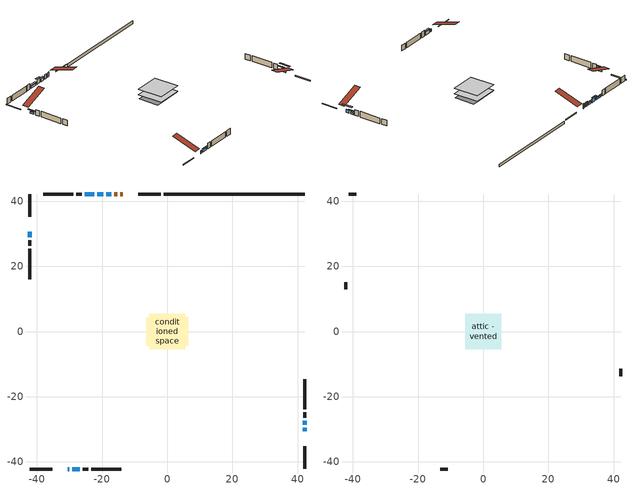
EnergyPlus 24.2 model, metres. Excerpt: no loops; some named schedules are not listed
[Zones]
conditioned space
 floor adiabatic (Floor2 construction): -5.32,-5.32 -5.32,5.32 5.32,5.32 5.32,-5.32 z0.43
 floor adiabatic (AdiabaticFloorConstruction): -5.48,-5.48 -5.48,5.48 5.48,5.48 5.48,-5.48 z0.43
 floor foundation (Slab1 construction): -6.4,-4.42 -6.4,4.42 6.4,4.42 6.4,-4.42 z-0.76
 wall outside (RimJoist1 construction): -2.02,42.19 -8.96,42.19 / -42.19,-42.19 -35.25,-42.19 / -42.19,42.19 -42.19,35.25 / 42.19,-42.19 42.19,-35.25 z0.43:0.73
 wall outside (AdiabaticWallConstruction 1): -13.63,42.19 -14.45,42.19 / -15.38,42.19 -16.33,42.19 z0.43:2.46
 wall outside (AdiabaticWallConstruction): -30.58,-42.19 -30.13,-42.19 z0.43:1.65; -29.21,-42.19 -26.87,-42.19 / 42.19,-30.58 42.19,-29.46 z0.43:1.85; -42.19,30.58 -42.19,28.88 / 42.19,-28.54 42.19,-27.42 / -22.36,42.19 -25.31,42.19 z0.43:1.27; -17.25,42.19 -18.73,42.19 z0.43:1.57; -19.66,42.19 -21.43,42.19 z0.43:2.41
 wall outside (Wall1 construction): -26.24,42.19 -27.92,42.19 / -25.94,-42.19 -24.26,-42.19 / -42.19,27.95 -42.19,26.27 / 42.19,-26.49 42.19,-24.81 z0.43:2.87
 wall outside (Wall2 construction): -28.84,42.19 -38.1,42.19 / -23.33,-42.19 -14.07,-42.19 / -42.19,25.34 -42.19,16.09 / 42.19,-23.88 42.19,-14.62 z0.43:2.87
 wall foundation (FoundationWall1 construction): 42.19,42.19 -1.1,42.19 z-0.76:0.43
 window (WindowConstruction 7): -30.58,-42.19 -30.13,-42.19 z0.43:1.65
 window (WindowConstruction 5): -29.21,-42.19 -26.87,-42.19 z0.43:1.85
 window (WindowConstruction 6): -42.19,30.58 -42.19,28.88 z0.43:1.27
 window (WindowConstruction): 42.19,-30.58 42.19,-29.46 z0.43:1.85
 window (WindowConstruction 1): 42.19,-28.53 42.19,-27.42 z0.43:1.27
 window (WindowConstruction 2): -17.26,42.19 -18.73,42.19 z0.43:1.57
 window (WindowConstruction 3): -19.66,42.19 -21.43,42.19 z0.43:2.41
 window (WindowConstruction 4): -22.36,42.19 -25.31,42.19 z0.43:1.27
 door (Door): -13.63,42.19 -14.45,42.19 z0.43:2.46
 door (Door 1): -15.38,42.19 -16.33,42.19 z0.43:2.46
 ceiling adiabatic (AdiabaticFloorConstruction): 5.48,-5.48 5.48,5.48 -5.48,5.48 -5.48,-5.48 z0.43
attic - vented
 floor to conditioned space (Floor1 construction Reversed): -5.48,-5.48 -5.48,5.48 5.48,5.48 5.48,-5.48 z2.87
 wall outside (Wall3 construction): -39.03,42.19 -41.26,42.19 / -13.15,-42.19 -10.92,-42.19 / -42.19,15.16 -42.19,12.93 / 42.19,-13.69 42.19,-11.46 z0.43:2.87
 roof outside (Roof1 construction): -12.7,42.19,2.87 -12.7,31.52,6.43 -9.89,31.52,6.43 -9.89,42.19,2.87; -31.51,-42.19,2.87 -31.51,-31.52,6.43 -34.32,-31.52,6.43 -34.32,-42.19,2.87; -42.19,31.51,2.87 -31.52,31.51,6.43 -31.52,34.32,6.43 -42.19,34.32,2.87; 42.19,-31.51,2.87 31.52,-31.51,6.43 31.52,-34.32,6.43 42.19,-34.32,2.87
shading: -26.57,-42.19 -29.5,-42.19 -29.5,-42.8 -26.57,-42.8 z2.15; -42.19,27.97 -42.19,31.49 -42.8,31.49 -42.8,27.97 z2.18; 42.19,-27.64 42.19,-32.41 42.8,-32.41 42.8,-27.64 z3.68; 42.19,-26.51 42.19,-29.45 42.8,-29.45 42.8,-26.51 z2.18; -19.03,42.19 -16.96,42.19 -16.96,42.8 -19.03,42.8 z1.87; -21.73,42.19 -19.36,42.19 -19.36,42.8 -21.73,42.8 z2.71; -25.61,42.19 -22.06,42.19 -22.06,42.8 -25.61,42.8 z1.57
[Building]
Building 1: Terrain=Suburbs
[Site:Location]
Victoria Intl AP_BC: Latitude {deg}=48.65; Longitude {deg}=-123.43; Time Zone {hr}=-8; Elevation {m}=20; Keep Site Location Information=Yes
[Site:GroundTemperature:Shallow]
8.05499, 7.06759, 6.98852, 7.45709, 9.33813, 11.2104, 12.8336, 13.8618, 13.9492, 13.1129, 11.5311, 9.71625
[Site:WaterMainsTemperature]
Calculation Method=Schedule; Temperature Schedule=mains temperature schedule
[Material] Roughness=Rough; Thermal Absorptance=0.9
Name | Thickness {m} | Conductivity {W/m-K} | Density {kg/m3} | Specific Heat {J/kg-K} | Solar Absorptance | Visible Absorptance
asphalt or fiberglass shingles | 0.00635 | 0.162714 | 1121.4 | 1465.45 | 0.4 | 0.4
ceiling loosefill ins | 0.0846667 | 0.0480833 | 16.02 | 1046.75 | 0.7 | 0.7
ceiling stud and cavity | 0.1397 | 0.0884472 | 65.682 | 1177.47 | 0.7 | 0.7
concrete 4.0 in. | 0.1016 | 1.803125 | 2242.8 | 837.4 | 0.7 | 0.7
concrete 8.0 in. | 0.2032 | 1.803125 | 2242.8 | 837.4 | 0.7 | 0.7
door material | 0.04445 | 0.053851 | 512.64 | 1214.23 | 0.7 | 0.7
door material 1 | 0.04445 | 0.188738 | 512.64 | 1214.23 | 0.7 | 0.7
exterior vertical ins | 0.0205193 | 0.029427 | 32.04 | 1214.23 | 0.7 | 0.7
floor covering | 0.0127 | 0.0433444 | 54.468 | 1339.84 | 0.6 | 0.6
floor rigid ins; rim joist rigid ins | 0.103632 | 0.029427 | 32.04 | 1214.23 | 0.7 | 0.7
floor rigid ins 1; wall rigid ins | 0.512978 | 0.029427 | 32.04 | 1214.23 | 0.7 | 0.7
floor stud and cavity | 0.1397 | 0.25275 | 92.3553 | 1139.71 | 0.7 | 0.7
floor stud and cavity 1 | 0.1397 | 1.75129 | 37.0049 | 1207.88 | 0.7 | 0.7
furniture material conditioned space 1 | 0.1524 | 0.115458 | 640.8 | 1214.23 | 0.6 | 0.6
gypsum board | 0.0127 | 0.160291 | 801 | 837.4 | 0.6 | 0.6
gypsum board 1 | 0.0127 | 0.160291 | 801 | 837.4 | 0.7 | 0.7
osb sheathing 0.5 in. | 0.0127 | 0.115458 | 512.64 | 1214.23 | 0.7 | 0.7
osb sheathing 0.75 in. | 0.01905 | 0.115458 | 512.64 | 1214.23 | 0.7 | 0.7
osb sheathing 2.0 in. | 0.0508 | 0.115458 | 512.64 | 1214.23 | 0.7 | 0.7
rim joist stud and cavity | 0.0508 | 0.0506514 | 125.044 | 1163.47 | 0.6 | 0.6
wall stud and cavity | 0.1397 | 0.08757 | 139.0536 | 1170.24 | 0.7 | 0.7
wall stud and cavity 1 | 0.1397 | 0.104945 | 139.0536 | 1170.24 | 0.7 | 0.7
wall stud and cavity 2 | 0.0889 | 6.9971 | 50.32683 | 1063.81 | 0.6 | 0.6
wall stud and cavity 3 | 0.0889 | 0.380278 | 52.3479 | 1209.89 | 0.7 | 0.7
wall stud and cavity 4 | 0.0889 | 0.391764 | 83.0341 | 1211.67 | 0.7 | 0.7
wood siding | 0.0254 | 0.102417 | 544.68 | 1172.36 | 0.4 | 0.4
wood siding 1 | 0.00254 | 0.102417 | 544.68 | 1172.36 | 0.4 | 0.4
wood siding 2; wood siding 3; wood siding 4 | 0.0254 | 0.102417 | 544.68 | 1172.36 | 0.7 | 0.7
[WindowMaterial:SimpleGlazingSystem]
Name | U-Factor {W/m2-K} | Solar Heat Gain Coefficient
WindowMaterial | 2.26382 | 0.54
WindowMaterial 1 | 2.38362 | 0.49
WindowMaterial 2 | 2.251327 | 0.54
WindowMaterial 3 | 1.978783 | 0.65
WindowMaterial 4 | 2.31322 | 0.52
WindowMaterial 5 | 2.25644 | 0.54
WindowMaterial 6 | 2.28312 | 0.53
WindowMaterial 7 | 5.82336 | 0.53
[Construction]
AdiabaticFloorConstruction: floor stud and cavity 1, floor rigid ins 1, osb sheathing 0.75 in., floor covering
AdiabaticWallConstruction: wood siding 3, wall rigid ins, wall stud and cavity 3, gypsum board
AdiabaticWallConstruction 1: wood siding 4, wall rigid ins, wall stud and cavity 3, gypsum board
Door: door material
Door 1: door material 1
Floor1 construction Reversed: gypsum board, ceiling stud and cavity, ceiling loosefill ins
Floor2 construction: floor stud and cavity, floor rigid ins, osb sheathing 0.75 in., floor covering
FoundationWall1 construction: concrete 8.0 in., gypsum board 1
furniture construction conditioned space 1: furniture material conditioned space 1
PartitionWallConstruction: gypsum board, wall stud and cavity 4, gypsum board
RimJoist1 construction: wood siding 2, rim joist rigid ins, osb sheathing 2.0 in., rim joist stud and cavity
Roof1 construction: asphalt or fiberglass shingles
Slab1 construction: concrete 4.0 in.
Wall1 construction: wood siding, osb sheathing 0.5 in., wall stud and cavity, gypsum board
Wall2 construction: wood siding, osb sheathing 0.5 in., wall stud and cavity 1, gypsum board
Wall3 construction: wood siding 1, wall stud and cavity 2
WindowConstruction: WindowMaterial
WindowConstruction 1: WindowMaterial 1
WindowConstruction 2: WindowMaterial 2
WindowConstruction 3: WindowMaterial 3
WindowConstruction 4: WindowMaterial 4
WindowConstruction 5: WindowMaterial 5
WindowConstruction 6: WindowMaterial 6
WindowConstruction 7: WindowMaterial 7
[Zone] Multiplier=1; Part of Total Floor Area=Yes
Name | Volume {m3}
attic - vented | 69.308
conditioned space | 329.2
[Space]
Name | Zone | Volume {m3}
attic - vented 1 | attic - vented | 69.308
conditioned space 1 | conditioned space | 329.2
[ZoneInfiltration:EffectiveLeakageArea]
infil attic - vented 1: Zone or Space=attic - vented 1; Schedule=Always On Discrete; Effective Air Leakage Area {cm2}=5334.67; Stack Coefficient=0.00041691; Wind Coefficient=1.37956e-05
[ZoneMixing]
whole house fan mix: Zone or Space=attic - vented; Schedule=Always On Continuous; Design Flow Rate Calculation Method=Flow/Zone; Design Flow Rate {m3/s}=0; Source Zone or Space=conditioned space
[SurfaceProperty:ExposedFoundationPerimeter]
Slab1: Exposed Perimeter Calculation Method=TotalExposedPerimeter; Total Exposed Perimeter {m}=43.283
[InternalMass] Zone or ZoneList=conditioned space; Space or SpaceList=conditioned space 1
Name | Construction | Surface Area {m2}
furniture mass conditioned space 1 | furniture construction conditioned space 1 | 138.528
partition wall mass | PartitionWallConstruction | 233.16
[Lights]
interior lighting: Zone or ZoneList or Space or SpaceList=conditioned space 1; Schedule=interior lighting schedule; Design Level Calculation Method=LightingLevel; Lighting Level {W}=343.2; Return Air Fraction=0; Fraction Radiant=0.6; Fraction Visible=0.2; Fraction Replaceable=1
[People]
occupants: Zone or ZoneList or Space or SpaceList=conditioned space 1; Number of People Schedule=occupants schedule; Number of People Calculation Method=People; Number of People=3; Fraction Radiant=0.314171; Sensible Heat Fraction=0.56303; Activity Level Schedule=occupants activity schedule; Carbon Dioxide Generation Rate {m3/s-W}=0; Enable ASHRAE 55 Comfort Warnings=No; Mean Radiant Temperature Calculation Type=EnclosureAveraged
[ElectricEquipment] Zone or ZoneList or Space or SpaceList=conditioned space 1; Design Level Calculation Method=EquipmentLevel
Name | Schedule | Design Level {W} | Fraction Latent | Fraction Radiant | Fraction Lost
clothes dryer | clothes dryer schedule | 140.772 | 0.015 | 0.081 | 0.85
clothes washer | clothes washer schedule | 32.1985 | 0.03 | 0.162 | 0.7
cooking range | cooking range schedule | 215.147 | 0.08 | 0.432 | 0.2
dishwasher | dishwasher schedule | 66.8632 | 0.3 | 0.18 | 0.4
fridge | fridge schedule | 72.9452 | 0 | 0.6 | 0
mech vent bath fan 0 | mech vent bath fan 0 schedule | 50.2 | 0 | 0 | 1
mech vent bath fan 1 | mech vent bath fan 1 schedule | 50.2 | 0 | 0 | 1
mech vent house fan | mech vent house fan schedule | 0 | 0 | 0 | 1
mech vent house fan cfis | mech vent house fan cfis schedule | 0 | 0 | 0 | 0
misc plug loads | misc plug loads schedule | 494.7 | 0.045 | 0.513 | 0.1
whole house fan | Always On Discrete | 0 | 0 | 0 | 1
[OtherEquipment] Zone or ZoneList or Space or SpaceList=conditioned space 1; Design Level Calculation Method=EquipmentLevel
Name | Fuel Type | Schedule | Design Level {W} | Fraction Latent | Fraction Radiant | Fraction Lost
clothes dryer 1 | Electricity | clothes dryer schedule | 0 | 0.015 | 0.081 | 0.85
cooking range 1 | Electricity | cooking range schedule | 0 | 0.08 | 0.432 | 0.2
general water use latent | None | general water use schedule | 62.594 | 1 | 0 | 0
general water use sensible | None | general water use schedule | -61.6891 | 0 | 0.6 | 0
mech vent house fan latent load | None | Always On Discrete | 0 | 1 | 0 | 0
mech vent house fan sensible load | None | Always On Discrete | 0 | 0 | 0 | 0
water heater energy adjustment1 | Electricity | Always On Discrete | 0.01 | 0 | 0 | 1
[ZoneInfiltration:DesignFlowRate] Zone or ZoneList or Space or SpaceList=conditioned space 1; Schedule=Always On Discrete; Design Flow Rate Calculation Method=Flow/Zone; Design Flow Rate {m3/s}=0
infil flow; natural vent flow; whole house fan flow
[ZoneControl:Thermostat]
conditioned space Thermostat: Zone or ZoneList=conditioned space; Control Type Schedule=conditioned space Thermostat Schedule; Control 1=conditioned space temperature setpoint; Temperature Difference Between Cutout And Setpoint {deltaC}=0
[ZoneHVAC:Baseboard:Convective:Electric]
electric baseboard: Availability Schedule=Always On Discrete; Heating Design Capacity {W}=5172.12; Efficiency=1
[Zone equipment]
conditioned space: electric baseboard
[Foundation:Kiva]
Foundation Kiva 1: Initial Indoor Air Temperature {C}=18; Wall Height Above Grade {m}=0.430012; Wall Depth Below Slab {m}=0.2032; Custom Block Material Name 1=exterior vertical ins; Custom Block Depth 1 {m}=1.19; Custom Block X Position 1 {m}=0.2159; Custom Block Z Position 1 {m}=0
[Foundation:Kiva:Settings]
Soil Conductivity {W/m-K}=0.849921; Soil Density {kg/m3}=1842.3; Soil Specific Heat {J/kg-K}=418.7; Ground Solar Absorptivity=0.9; Ground Thermal Absorptivity=0.9; Ground Surface Roughness {m}=0.03; Far-Field Width {m}=40; Deep-Ground Boundary Condition=ZeroFlux; Deep-Ground Depth {m}=40; Minimum Cell Dimension {m}=0.2; Maximum Cell Growth Coefficient=3; Simulation Timestep=Timestep
[Exterior:Lights]
exterior lighting: Schedule=exterior lighting schedule; Design Level {W}=75.6
[EnergyManagementSystem:GlobalVariable]
infil_program_Qfan
infil_program_Qinf
natural_vent_program_Qnv
natural_vent_program_Qwhf
[EnergyManagementSystem:Sensor]
Name | Output:Variable or Output:Meter Index Key | Output:Variable or Output:Meter
airflow_gain | infil flow | Infiltration Sensible Heat Gain Energy
airflow_gain_1 | natural vent flow | Infiltration Sensible Heat Gain Energy
airflow_gain_2 | whole house fan flow | Infiltration Sensible Heat Gain Energy
airflow_loss | infil flow | Infiltration Sensible Heat Loss Energy
airflow_loss_1 | natural vent flow | Infiltration Sensible Heat Loss Energy
airflow_loss_2 | whole house fan flow | Infiltration Sensible Heat Loss Energy
clg_load_cond |  | Cooling:EnergyTransfer:Zone:CONDITIONED SPACE
clg_sp_s; clg_sp_s_1 | cooling setpoint | Schedule Value
clothes_dryer_exhaust_0_sch_s | clothes dryer exhaust 0 schedule | Schedule Value
conditioned_space_clg_unmet_s | conditioned space | Zone Cooling Setpoint Not Met Time
conditioned_space_htg_unmet_s | conditioned space | Zone Heating Setpoint Not Met Time
cool_season | cooling season schedule | Schedule Value
fridge_tin_s | conditioned space | Zone Mean Air Temperature
htg_load_cond |  | Heating:EnergyTransfer:Zone:CONDITIONED SPACE
htg_sp_s; htg_sp_s_1 | heating setpoint | Schedule Value
ig_ee_conv | clothes dryer | Electric Equipment Convective Heating Energy
ig_ee_conv_2 | cooking range | Electric Equipment Convective Heating Energy
ig_ee_conv_4 | fridge | Electric Equipment Convective Heating Energy
ig_ee_conv_5 | misc plug loads | Electric Equipment Convective Heating Energy
ig_ee_conv_6 | whole house fan | Electric Equipment Convective Heating Energy
ig_ee_rad | clothes dryer | Electric Equipment Radiant Heating Energy
ig_ee_rad_2 | cooking range | Electric Equipment Radiant Heating Energy
ig_ee_rad_4 | fridge | Electric Equipment Radiant Heating Energy
ig_ee_rad_5 | misc plug loads | Electric Equipment Radiant Heating Energy
ig_ee_rad_6 | whole house fan | Electric Equipment Radiant Heating Energy
ig_lgt_conv | interior lighting | Lights Convective Heating Energy
ig_lgt_rad | interior lighting | Lights Radiant Heating Energy
ig_lgt_vis | interior lighting | Lights Visible Radiation Heating Energy
ig_oe_conv | clothes dryer 1 | Other Equipment Convective Heating Energy
ig_oe_conv_1 | cooking range 1 | Other Equipment Convective Heating Energy
ig_oe_conv_2 | general water use latent | Other Equipment Convective Heating Energy
ig_oe_conv_3 | general water use sensible | Other Equipment Convective Heating Energy
ig_oe_conv_4 | water heater energy adjustment1 | Other Equipment Convective Heating Energy
ig_oe_rad | clothes dryer 1 | Other Equipment Radiant Heating Energy
ig_oe_rad_1 | cooking range 1 | Other Equipment Radiant Heating Energy
ig_oe_rad_2 | general water use latent | Other Equipment Radiant Heating Energy
ig_oe_rad_3 | general water use sensible | Other Equipment Radiant Heating Energy
ig_oe_rad_4 | water heater energy adjustment1 | Other Equipment Radiant Heating Energy
ig_ppl_conv | occupants | People Convective Heating Energy
ig_ppl_rad | occupants | People Radiant Heating Energy
im_conv | furniture mass conditioned space 1 | Surface Inside Face Convection Heat Gain Energy
im_conv_1 | partition wall mass | Surface Inside Face Convection Heat Gain Energy
im_ig | furniture mass conditioned space 1 | Surface Inside Face Internal Gains Radiation Heat Gain Energy
im_ig_1 | partition wall mass | Surface Inside Face Internal Gains Radiation Heat Gain Energy
im_lgt | furniture mass conditioned space 1 | Surface Inside Face Lights Radiation Heat Gain Energy
im_lgt_1 | partition wall mass | Surface Inside Face Lights Radiation Heat Gain Energy
im_sol | furniture mass conditioned space 1 | Surface Inside Face Solar Radiation Heat Gain Energy
im_sol_1 | partition wall mass | Surface Inside Face Solar Radiation Heat Gain Energy
im_surf | furniture mass conditioned space 1 | Surface Inside Face Net Surface Thermal Radiation Heat Gain Energy
im_surf_1 | partition wall mass | Surface Inside Face Net Surface Thermal Radiation Heat Gain Energy
mech_vent_bath_fan_0_sch_s | mech vent bath fan 0 schedule | Schedule Value
mech_vent_bath_fan_1_sch_s | mech vent bath fan 1 schedule | Schedule Value
mv_conv | mech vent bath fan 0 | Electric Equipment Convective Heating Energy
mv_conv_1 | mech vent bath fan 1 | Electric Equipment Convective Heating Energy
mv_conv_2 | mech vent house fan | Electric Equipment Convective Heating Energy
mv_conv_3 | mech vent house fan cfis | Electric Equipment Convective Heating Energy
mv_conv_4 | mech vent house fan latent load | Other Equipment Convective Heating Energy
mv_conv_5 | mech vent house fan sensible load | Other Equipment Convective Heating Energy
mv_rad | mech vent bath fan 0 | Electric Equipment Radiant Heating Energy
mv_rad_1 | mech vent bath fan 1 | Electric Equipment Radiant Heating Energy
mv_rad_2 | mech vent house fan | Electric Equipment Radiant Heating Energy
mv_rad_3 | mech vent house fan cfis | Electric Equipment Radiant Heating Energy
mv_rad_4 | mech vent house fan latent load | Other Equipment Radiant Heating Energy
mv_rad_5 | mech vent house fan sensible load | Other Equipment Radiant Heating Energy
natural_vent_s | natural vent schedule | Schedule Value
out_pb_s |  | Site Outdoor Air Barometric Pressure
out_wt_s |  | Site Outdoor Air Humidity Ratio
site_vw_s |  | Site Wind Speed
ss_back_out | Window1 | Surface Window Shortwave from Zone Back Out Window Heat Transfer Rate
ss_back_out_1 | Window10 | Surface Window Shortwave from Zone Back Out Window Heat Transfer Rate
ss_back_out_2 | Window12 | Surface Window Shortwave from Zone Back Out Window Heat Transfer Rate
ss_back_out_3 | Window4 | Surface Window Shortwave from Zone Back Out Window Heat Transfer Rate
ss_back_out_4 | Window5 | Surface Window Shortwave from Zone Back Out Window Heat Transfer Rate
ss_back_out_5 | Window6 | Surface Window Shortwave from Zone Back Out Window Heat Transfer Rate
ss_back_out_6 | Window7 | Surface Window Shortwave from Zone Back Out Window Heat Transfer Rate
ss_back_out_7 | Window8 | Surface Window Shortwave from Zone Back Out Window Heat Transfer Rate
ss_conv | Door1 | Surface Inside Face Convection Heat Gain Energy
ss_conv_1 | Door2 | Surface Inside Face Convection Heat Gain Energy
ss_conv_2 | Window1 | Surface Inside Face Convection Heat Gain Energy
ss_conv_3 | Window10 | Surface Inside Face Convection Heat Gain Energy
ss_conv_4 | Window12 | Surface Inside Face Convection Heat Gain Energy
ss_conv_5 | Window4 | Surface Inside Face Convection Heat Gain Energy
ss_conv_6 | Window5 | Surface Inside Face Convection Heat Gain Energy
ss_conv_7 | Window6 | Surface Inside Face Convection Heat Gain Energy
ss_conv_8 | Window7 | Surface Inside Face Convection Heat Gain Energy
ss_conv_9 | Window8 | Surface Inside Face Convection Heat Gain Energy
ss_ig | Door1 | Surface Inside Face Internal Gains Radiation Heat Gain Energy
ss_ig_1 | Door2 | Surface Inside Face Internal Gains Radiation Heat Gain Energy
ss_ig_2 | Window1 | Surface Inside Face Internal Gains Radiation Heat Gain Energy
ss_ig_3 | Window10 | Surface Inside Face Internal Gains Radiation Heat Gain Energy
ss_ig_4 | Window12 | Surface Inside Face Internal Gains Radiation Heat Gain Energy
ss_ig_5 | Window4 | Surface Inside Face Internal Gains Radiation Heat Gain Energy
ss_ig_6 | Window5 | Surface Inside Face Internal Gains Radiation Heat Gain Energy
ss_ig_7 | Window6 | Surface Inside Face Internal Gains Radiation Heat Gain Energy
ss_ig_8 | Window7 | Surface Inside Face Internal Gains Radiation Heat Gain Energy
ss_ig_9 | Window8 | Surface Inside Face Internal Gains Radiation Heat Gain Energy
ss_lgt | Door1 | Surface Inside Face Lights Radiation Heat Gain Energy
ss_lgt_1 | Door2 | Surface Inside Face Lights Radiation Heat Gain Energy
ss_sol | Door1 | Surface Inside Face Solar Radiation Heat Gain Energy
ss_sol_1 | Door2 | Surface Inside Face Solar Radiation Heat Gain Energy
ss_surf | Door1 | Surface Inside Face Net Surface Thermal Radiation Heat Gain Energy
ss_surf_1 | Door2 | Surface Inside Face Net Surface Thermal Radiation Heat Gain Energy
ss_surf_2 | Window1 | Surface Inside Face Net Surface Thermal Radiation Heat Gain Energy
ss_surf_3 | Window10 | Surface Inside Face Net Surface Thermal Radiation Heat Gain Energy
ss_surf_4 | Window12 | Surface Inside Face Net Surface Thermal Radiation Heat Gain Energy
ss_surf_5 | Window4 | Surface Inside Face Net Surface Thermal Radiation Heat Gain Energy
ss_surf_6 | Window5 | Surface Inside Face Net Surface Thermal Radiation Heat Gain Energy
ss_surf_7 | Window6 | Surface Inside Face Net Surface Thermal Radiation Heat Gain Energy
ss_surf_8 | Window7 | Surface Inside Face Net Surface Thermal Radiation Heat Gain Energy
ss_surf_9 | Window8 | Surface Inside Face Net Surface Thermal Radiation Heat Gain Energy
ss_trans_in | Window1 | Surface Window Transmitted Solar Radiation Rate
ss_trans_in_1 | Window10 | Surface Window Transmitted Solar Radiation Rate
ss_trans_in_2 | Window12 | Surface Window Transmitted Solar Radiation Rate
ss_trans_in_3 | Window4 | Surface Window Transmitted Solar Radiation Rate
ss_trans_in_4 | Window5 | Surface Window Transmitted Solar Radiation Rate
ss_trans_in_5 | Window6 | Surface Window Transmitted Solar Radiation Rate
ss_trans_in_6 | Window7 | Surface Window Transmitted Solar Radiation Rate
ss_trans_in_7 | Window8 | Surface Window Transmitted Solar Radiation Rate
ss_trans_out | Window1 | Surface Inside Face Initial Transmitted Diffuse Transmitted Out Window Solar Radiation Rate
ss_trans_out_1 | Window10 | Surface Inside Face Initial Transmitted Diffuse Transmitted Out Window Solar Radiation Rate
ss_trans_out_2 | Window12 | Surface Inside Face Initial Transmitted Diffuse Transmitted Out Window Solar Radiation Rate
ss_trans_out_3 | Window4 | Surface Inside Face Initial Transmitted Diffuse Transmitted Out Window Solar Radiation Rate
ss_trans_out_4 | Window5 | Surface Inside Face Initial Transmitted Diffuse Transmitted Out Window Solar Radiation Rate
ss_trans_out_5 | Window6 | Surface Inside Face Initial Transmitted Diffuse Transmitted Out Window Solar Radiation Rate
ss_trans_out_6 | Window7 | Surface Inside Face Initial Transmitted Diffuse Transmitted Out Window Solar Radiation Rate
ss_trans_out_7 | Window8 | Surface Inside Face Initial Transmitted Diffuse Transmitted Out Window Solar Radiation Rate
s_conv | Floor1 | Surface Inside Face Convection Heat Gain Energy
s_conv_1 | Floor2 | Surface Inside Face Convection Heat Gain Energy
s_conv_10 | Wall1:0 | Surface Inside Face Convection Heat Gain Energy
s_conv_11 | Wall1:180 | Surface Inside Face Convection Heat Gain Energy
s_conv_12 | Wall1:270 | Surface Inside Face Convection Heat Gain Energy
s_conv_13 | Wall1:90 | Surface Inside Face Convection Heat Gain Energy
s_conv_14 | Wall2:0 | Surface Inside Face Convection Heat Gain Energy
s_conv_15 | Wall2:180 | Surface Inside Face Convection Heat Gain Energy
s_conv_16 | Wall2:270 | Surface Inside Face Convection Heat Gain Energy
s_conv_17 | Wall2:90 | Surface Inside Face Convection Heat Gain Energy
s_conv_2 | FoundationWall1 | Surface Inside Face Convection Heat Gain Energy
s_conv_3 | inferred conditioned ceiling | Surface Inside Face Convection Heat Gain Energy
s_conv_4 | inferred conditioned floor | Surface Inside Face Convection Heat Gain Energy
s_conv_5 | RimJoist1:0 | Surface Inside Face Convection Heat Gain Energy
s_conv_6 | RimJoist1:180 | Surface Inside Face Convection Heat Gain Energy
s_conv_7 | RimJoist1:270 | Surface Inside Face Convection Heat Gain Energy
s_conv_8 | RimJoist1:90 | Surface Inside Face Convection Heat Gain Energy
s_conv_9 | Slab1 | Surface Inside Face Convection Heat Gain Energy
s_ig | Floor1 | Surface Inside Face Internal Gains Radiation Heat Gain Energy
s_ig_1 | Floor2 | Surface Inside Face Internal Gains Radiation Heat Gain Energy
s_ig_10 | Wall1:0 | Surface Inside Face Internal Gains Radiation Heat Gain Energy
s_ig_11 | Wall1:180 | Surface Inside Face Internal Gains Radiation Heat Gain Energy
s_ig_12 | Wall1:270 | Surface Inside Face Internal Gains Radiation Heat Gain Energy
s_ig_13 | Wall1:90 | Surface Inside Face Internal Gains Radiation Heat Gain Energy
s_ig_14 | Wall2:0 | Surface Inside Face Internal Gains Radiation Heat Gain Energy
s_ig_15 | Wall2:180 | Surface Inside Face Internal Gains Radiation Heat Gain Energy
s_ig_16 | Wall2:270 | Surface Inside Face Internal Gains Radiation Heat Gain Energy
s_ig_17 | Wall2:90 | Surface Inside Face Internal Gains Radiation Heat Gain Energy
s_ig_2 | FoundationWall1 | Surface Inside Face Internal Gains Radiation Heat Gain Energy
s_ig_3 | inferred conditioned ceiling | Surface Inside Face Internal Gains Radiation Heat Gain Energy
s_ig_4 | inferred conditioned floor | Surface Inside Face Internal Gains Radiation Heat Gain Energy
s_ig_5 | RimJoist1:0 | Surface Inside Face Internal Gains Radiation Heat Gain Energy
s_ig_6 | RimJoist1:180 | Surface Inside Face Internal Gains Radiation Heat Gain Energy
s_ig_7 | RimJoist1:270 | Surface Inside Face Internal Gains Radiation Heat Gain Energy
s_ig_8 | RimJoist1:90 | Surface Inside Face Internal Gains Radiation Heat Gain Energy
